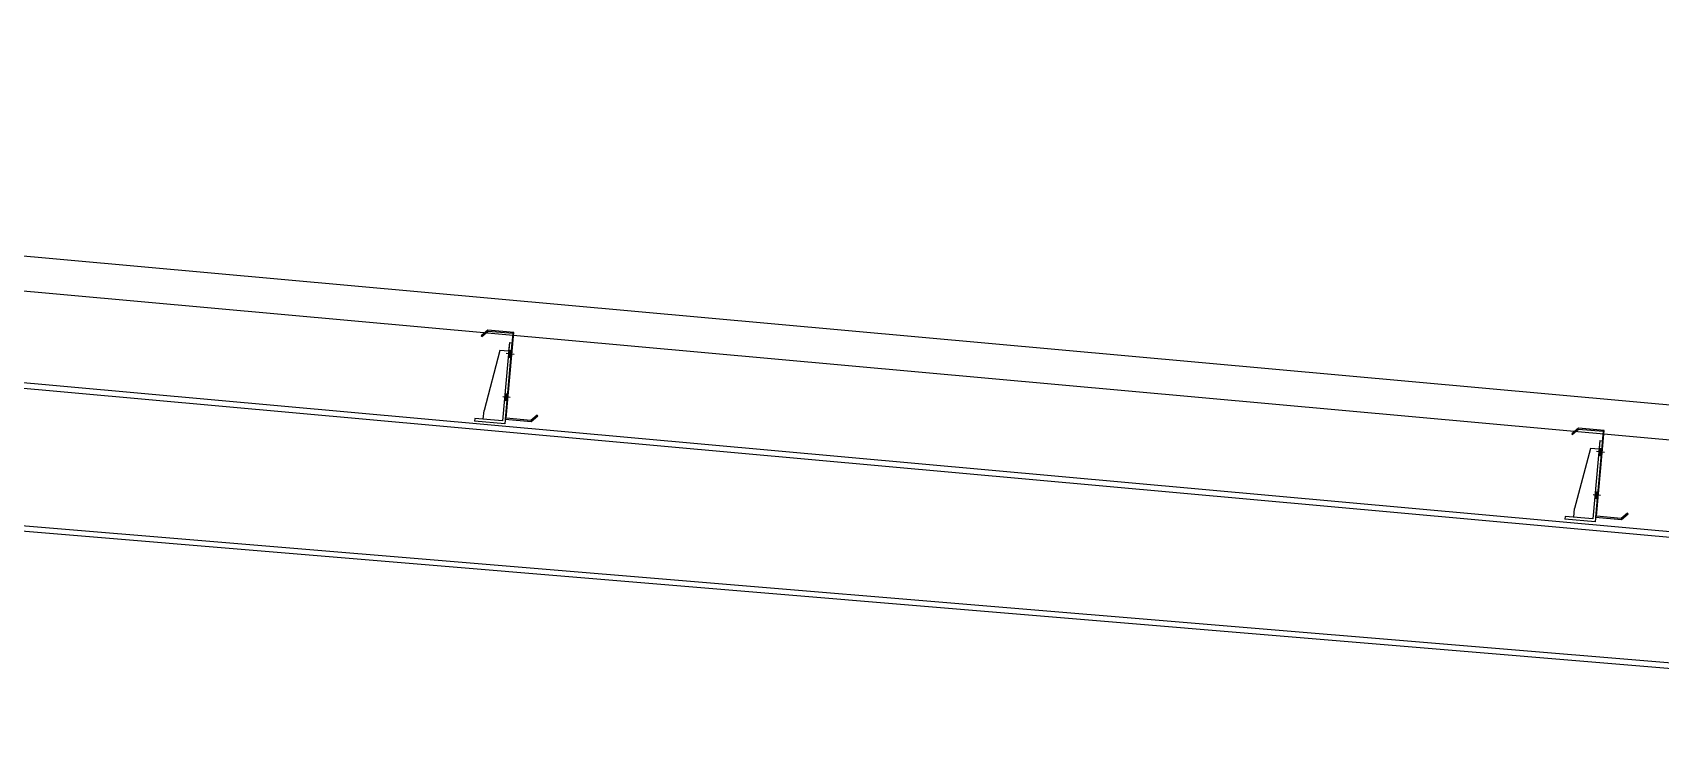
# Model space of a CAD drawing. Header units: metres. Extents: x 1422408 to 2565053, y 3723 to 80428.
# Drawn here: x 2267746.572 to 2267748.356, y 4146.285 to 4147.046 of the extents above; entities that cross this region are included whole.
import ezdxf

# ---------------------------------------------------------------- set-up
doc = ezdxf.new("R2010")
doc.units = ezdxf.units.M
doc.header["$LTSCALE"] = 3.5
doc.header["$MEASUREMENT"] = 0
doc.layers.get('0').update_dxf_attribs({"linetype": 'CONTINUOUS'})

msp = doc.modelspace()

# ---------------------------------------------------------------- hatches: boundary and pattern name
h = msp.add_hatch(color=256)
h.dxf.hatch_style = 1
h.paths.add_polyline_path([(2267747.09312, 4146.69359), (2267747.09706, 4146.69323), (2267747.09667, 4146.68897), (2267747.09274, 4146.68932)])
h = msp.add_hatch(color=256)
h.dxf.hatch_style = 1
h.paths.add_polyline_path([(2267747.0935, 4146.69786), (2267747.09744, 4146.6975), (2267747.09706, 4146.69323), (2267747.09312, 4146.69359)])
h = msp.add_hatch(color=256)
h.dxf.hatch_style = 1
h.paths.add_polyline_path([(2267747.08924, 4146.65043), (2267747.09318, 4146.65007), (2267747.0928, 4146.64581), (2267747.08886, 4146.64616)])
h = msp.add_hatch(color=256)
h.dxf.hatch_style = 1
h.paths.add_polyline_path([(2267747.08886, 4146.64616), (2267747.0928, 4146.64581), (2267747.09241, 4146.64154), (2267747.08848, 4146.64189)])
h = msp.add_hatch(color=256)
h.dxf.hatch_style = 1
h.paths.add_polyline_path([(2267748.28831, 4146.58621), (2267748.29224, 4146.58586), (2267748.29186, 4146.58159), (2267748.28792, 4146.58194)])
h = msp.add_hatch(color=256)
h.dxf.hatch_style = 1
h.paths.add_polyline_path([(2267748.28869, 4146.59048), (2267748.29263, 4146.59013), (2267748.29224, 4146.58586), (2267748.28831, 4146.58621)])
h = msp.add_hatch(color=256)
h.dxf.hatch_style = 1
h.paths.add_polyline_path([(2267748.28443, 4146.54305), (2267748.28837, 4146.5427), (2267748.28798, 4146.53843), (2267748.28405, 4146.53878)])
h = msp.add_hatch(color=256)
h.dxf.hatch_style = 1
h.paths.add_polyline_path([(2267748.28405, 4146.53878), (2267748.28798, 4146.53843), (2267748.2876, 4146.53416), (2267748.28366, 4146.53452)])

# ---------------------------------------------------------------- linework, layer by layer
for p, q in [((2267743.85587, 4147.04554), (2267749.4093, 4146.54329)), ((2267743.85587, 4147.00739), (2267749.40587, 4146.50544)), ((2267747.09423, 4146.70592), (2267747.09338, 4146.69643)), ((2267747.09423, 4146.70592), (2267747.09707, 4146.70566)), ((2267747.08389, 4146.69729), (2267747.0665, 4146.63143)), ((2267747.09338, 4146.69643), (2267747.08389, 4146.69729)), ((2267747.09943, 4146.69302), (2267747.09075, 4146.6938)), ((2267747.09667, 4146.68897), (2267747.09558, 4146.68906)), ((2267747.09744, 4146.6975), (2267747.09635, 4146.6976)), ((2267747.09318, 4146.65007), (2267747.09209, 4146.65017)), ((2267747.06565, 4146.62195), (2267747.0665, 4146.63143)), ((2267747.09517, 4146.64559), (2267747.08696, 4146.64633)), ((2267747.09241, 4146.64154), (2267747.09132, 4146.64163)), ((2267747.05616, 4146.6228), (2267747.05591, 4146.61995)), ((2267748.28941, 4146.59854), (2267748.28856, 4146.58906)), ((2267748.28941, 4146.59854), (2267748.29226, 4146.59829)), ((2267748.27908, 4146.58991), (2267748.26169, 4146.52406)), ((2267748.28856, 4146.58906), (2267748.27908, 4146.58991)), ((2267748.29462, 4146.58565), (2267748.28594, 4146.58643)), ((2267748.29186, 4146.58159), (2267748.29077, 4146.58169)), ((2267748.29263, 4146.59013), (2267748.29154, 4146.59023)), ((2267748.28837, 4146.5427), (2267748.28728, 4146.5428)), ((2267748.26083, 4146.51457), (2267748.26169, 4146.52406)), ((2267748.29035, 4146.53822), (2267748.28215, 4146.53895)), ((2267748.2876, 4146.53416), (2267748.28651, 4146.53426)), ((2267748.25135, 4146.51543), (2267748.25109, 4146.51258))]:
    msp.add_line(p, q)
at = {"linetype": 'Continuous'}
for p, q in [((2267749.35587, 4146.40906), (2267743.85587, 4146.90645)), ((2267749.34987, 4146.40358), (2267743.85587, 4146.90043)), ((2267749.12637, 4146.29139), (2267743.85587, 4146.7306)), ((2267749.12587, 4146.28542), (2267743.85587, 4146.72458))]:
    msp.add_line(p, q, dxfattribs=at)
for points in [[(2267747.09707, 4146.70566), (2267747.08911, 4146.61697), (2267747.05591, 4146.61995)], [(2267747.09423, 4146.70592), (2267747.08652, 4146.62007), (2267747.05616, 4146.6228)], [(2267748.29226, 4146.59829), (2267748.28429, 4146.5096), (2267748.25109, 4146.51258)], [(2267748.28941, 4146.59854), (2267748.2817, 4146.5127), (2267748.25135, 4146.51543)]]:
    msp.add_lwpolyline(points)
for points in [[(2267747.09919, 4146.71695), (2267747.07073, 4146.7195), (2267747.06342, 4146.7134), (2267747.06403, 4146.71267), (2267747.07104, 4146.71852), (2267747.09801, 4146.7161), (2267747.08957, 4146.62219), (2267747.11803, 4146.61963), (2267747.12534, 4146.62574), (2267747.12473, 4146.62647), (2267747.11772, 4146.62062), (2267747.09075, 4146.62304)], [(2267748.29437, 4146.60957), (2267748.26592, 4146.61213), (2267748.25861, 4146.60603), (2267748.25922, 4146.60529), (2267748.26623, 4146.61115), (2267748.2932, 4146.60872), (2267748.28476, 4146.51481), (2267748.31322, 4146.51226), (2267748.32053, 4146.51836), (2267748.31992, 4146.51909), (2267748.31291, 4146.51324), (2267748.28594, 4146.51566)]]:
    msp.add_lwpolyline(points, close=True)

doc.saveas('drawing.dxf')
